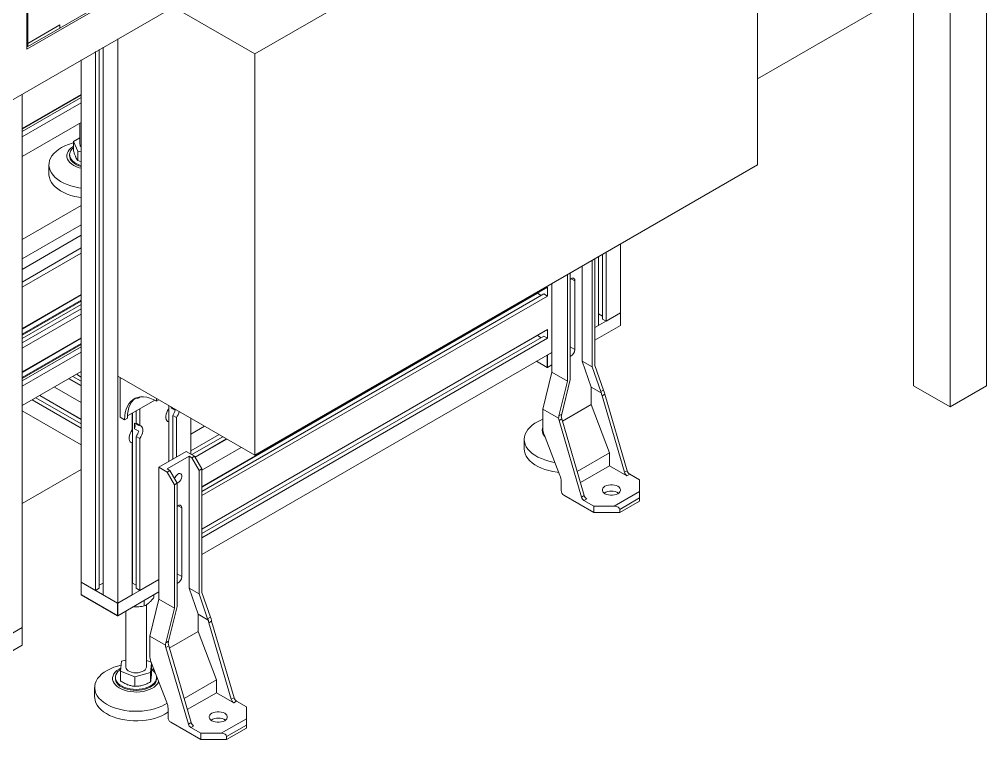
# Model space of a CAD drawing. Header units: millimetres. Extents: x 169 to 14583, y -399 to 10804.
# Drawn here: x 3508 to 4256, y 6807 to 7364 of the extents above; entities that cross this region are included whole.
import ezdxf

# ---------------------------------------------------------------- set-up
doc = ezdxf.new("R2010")
doc.units = ezdxf.units.MM
doc.header["$LTSCALE"] = 35

msp = doc.modelspace()

# ---------------------------------------------------------------- linework, layer by layer
at = {"color": 7, "linetype": 'Continuous', "lineweight": 18}
for p, q in [((3513.367, 7340.818), (4227.545, 7753.104)), ((4255.829, 7080.582), (4255.829, 7736.77)), ((2770.905, 6879.542), (4227.545, 7720.442)), ((4227.545, 7720.442), (4227.545, 7064.253)), ((4199.26, 7704.114), (4199.26, 7080.582)), ((3689.79, 7337.069), (4078.699, 7561.582)), ((4078.699, 7561.582), (4078.699, 7251.296)), ((3538.823, 7357.146), (3845, 7533.898)), ((3513.367, 7403.359), (3513.367, 7340.818)), ((3514.074, 7402.875), (3514.074, 7345.308)), ((4078.699, 7317.966), (4199.26, 7387.564)), ((3626.621, 7373.536), (3689.79, 7337.069)), ((3538.823, 7359.596), (3514.074, 7345.308)), ((3514.074, 7342.859), (3538.823, 7357.146)), ((3538.823, 7357.146), (3538.823, 7359.596)), ((3583.724, 7348.772), (3583.724, 7088.014)), ((3583.724, 6912.458), (3583.724, 7348.772)), ((3513.367, 7345.717), (3514.074, 7345.308)), ((3513.367, 7343.267), (3514.074, 7342.859)), ((3514.074, 7345.308), (3514.074, 7342.859)), ((3569.476, 6923.949), (3569.476, 7340.547)), ((3572.41, 6927.97), (3572.41, 7342.241)), ((3572.516, 6918.928), (3572.516, 7342.302)), ((3566.647, 6922.316), (3566.647, 7338.914)), ((3689.79, 7337.069), (3689.79, 7026.784)), ((3555.44, 6928.786), (3555.44, 7332.444)), ((3509.831, 6893.741), (3509.831, 7306.115)), ((3509.831, 7279.52), (3555.44, 7305.849)), ((3509.831, 7278.906), (3555.44, 7305.235)), ((3509.831, 7277.07), (3555.44, 7303.399)), ((3509.831, 7272.988), (3555.44, 7299.317)), ((3509.831, 7257.882), (3555.44, 7284.211)), ((3554.511, 7283.675), (3554.511, 7267.339)), ((3554.511, 7272.261), (3549.539, 7269.499)), ((3549.539, 7269.499), (3552.785, 7261.934)), ((3549.539, 7269.499), (3549.539, 7262.186)), ((3546.511, 7259.173), (3546.511, 7258.357)), ((3552.785, 7261.934), (3555.44, 7261.492)), ((3552.785, 7261.934), (3552.785, 7254.621)), ((3530.511, 7251.416), (3530.511, 7244.067)), ((3552.785, 7254.621), (3555.44, 7253.662)), ((3689.79, 7026.784), (4078.699, 7251.296)), ((3555.44, 7220.01), (3509.831, 7193.681)), ((3509.831, 7178.703), (3555.44, 7205.032)), ((3509.831, 7170.542), (3555.44, 7196.871)), ((3509.831, 7160.745), (3555.44, 7187.074)), ((3509.831, 7156.662), (3555.44, 7182.991)), ((3961.425, 7130.5), (3961.425, 7183.595)), ((3972.633, 7136.97), (3972.633, 7190.065)), ((3950.712, 7177.411), (3950.712, 7095.086)), ((3952.834, 7096.311), (3952.834, 7178.636)), ((3955.556, 7127.112), (3955.556, 7180.207)), ((3955.662, 7136.154), (3955.662, 7180.269)), ((3958.596, 7132.133), (3958.596, 7181.963)), ((3942.934, 7099.576), (3942.934, 7172.921)), ((3931.62, 7166.39), (3931.62, 7084.065)), ((3933.742, 7085.289), (3933.742, 7167.614)), ((3934.448, 7163.349), (3937.348, 7161.675)), ((3937.348, 7161.675), (3937.348, 7108.6)), ((3648.778, 7002.394), (3916.064, 7156.695)), ((3916.064, 7149.918), (3916.064, 7156.695)), ((3919.6, 7091.004), (3919.6, 7159.45)), ((3509.831, 7124.735), (3555.44, 7151.064)), ((3509.831, 7124.409), (3555.44, 7150.738)), ((3509.831, 7120.326), (3555.44, 7146.655)), ((3509.831, 7119.712), (3555.44, 7146.041)), ((3648.778, 7002.27), (3908.286, 7152.081)), ((3648.778, 6998.882), (3913.236, 7151.551)), ((3648.778, 6995.617), (3916.064, 7149.918)), ((3908.286, 7152.081), (3911.22, 7150.387)), ((3913.236, 7151.551), (3916.064, 7149.918)), ((3509.831, 7117.059), (3555.44, 7143.388)), ((3509.831, 7113.794), (3555.44, 7140.123)), ((3509.831, 7109.711), (3555.44, 7136.04)), ((3972.562, 7136.93), (3952.834, 7125.541)), ((3958.596, 7134.46), (3955.662, 7136.154)), ((3961.425, 7130.5), (3958.596, 7132.133)), ((3972.633, 7136.97), (3961.425, 7130.5)), ((3972.562, 7127.213), (3972.562, 7136.93)), ((3648.778, 6969.732), (3916.064, 7124.033)), ((3916.064, 7117.256), (3916.064, 7124.033)), ((3952.834, 7115.824), (3972.562, 7127.213)), ((3952.834, 7115.824), (3972.491, 7127.172)), ((3955.556, 7127.112), (3952.834, 7125.541)), ((3972.562, 7127.213), (3972.491, 7127.172)), ((3972.562, 7127.213), (3972.562, 7127.213)), ((3509.831, 7091.257), (3555.44, 7117.586)), ((3509.831, 7090.93), (3555.44, 7117.26)), ((3648.778, 6969.608), (3908.286, 7119.419)), ((3648.778, 6966.221), (3913.236, 7118.889)), ((3648.778, 6962.955), (3916.064, 7117.256)), ((3908.286, 7119.419), (3911.22, 7117.725)), ((3913.236, 7118.889), (3916.064, 7117.256)), ((3509.831, 7086.848), (3555.44, 7113.177)), ((3509.831, 7086.234), (3555.44, 7112.563)), ((3509.831, 7084.397), (3555.44, 7110.727)), ((3937.348, 7108.6), (3933.742, 7110.682)), ((3509.831, 7080.315), (3555.44, 7106.645)), ((3919.6, 7106.355), (3648.778, 6950.013)), ((3915.993, 7094.638), (3915.993, 7104.273)), ((3919.6, 7106.355), (3916.135, 7104.355)), ((3916.135, 7104.355), (3916.135, 7094.638)), ((3907.648, 7099.456), (3915.993, 7094.638)), ((3907.648, 7099.456), (3916.064, 7094.597)), ((3915.993, 7094.638), (3916.064, 7094.597)), ((3916.064, 7094.597), (3919.6, 7096.638)), ((3916.064, 7094.597), (3916.135, 7094.638)), ((3916.064, 7094.597), (3916.064, 7094.597)), ((3916.135, 7094.638), (3919.6, 7096.638)), ((3949.887, 7079.502), (3942.934, 7099.576)), ((3950.712, 7095.086), (3942.934, 7099.576)), ((3950.712, 7095.086), (3957.323, 7076.001)), ((3959.444, 7077.226), (3952.834, 7096.311)), ((3509.831, 7065.209), (3555.44, 7091.539)), ((3545.912, 7086.038), (3555.44, 7080.538)), ((3546.017, 7086.099), (3555.44, 7080.659)), ((3548.952, 7087.793), (3555.44, 7084.048)), ((3551.781, 7089.427), (3555.44, 7087.314)), ((3583.724, 7088.014), (3689.79, 7026.784)), ((3585.492, 7056.373), (3585.492, 7086.994)), ((3912.528, 7062.426), (3919.6, 7091.004)), ((3931.62, 7084.065), (3919.6, 7091.004)), ((3534.704, 7079.568), (3555.44, 7067.598)), ((3931.62, 7084.065), (3925.01, 7057.347)), ((3927.131, 7058.572), (3933.742, 7085.289)), ((3957.741, 7074.969), (3949.887, 7079.502)), ((3950.005, 7066.19), (3950.005, 7079.434)), ((4199.26, 7080.582), (4227.545, 7064.253)), ((4227.545, 7064.253), (4255.829, 7080.582)), ((3520.453, 7071.342), (3555.44, 7051.144)), ((3523.388, 7073.035), (3555.44, 7054.532)), ((3523.495, 7073.097), (3555.44, 7054.656)), ((3613.776, 7070.666), (3613.776, 7068.624)), ((3957.323, 7076.001), (3959.444, 7077.226)), ((3957.741, 7074.969), (3957.858, 7075.037)), ((3960.425, 7074.118), (3958.303, 7072.894)), ((3958.303, 7072.894), (3975.631, 7013.638)), ((3977.752, 7014.863), (3960.425, 7074.118)), ((3517.625, 7069.709), (3555.44, 7047.879)), ((3555.44, 7054.656), (3555.44, 7067.598)), ((3612.323, 7069.413), (3591.191, 7057.214)), ((3613.776, 7068.624), (3615.544, 7069.645)), ((3623.216, 7062.839), (3623.216, 7065.216)), ((3623.322, 7022.034), (3623.322, 7065.155)), ((3625.019, 7063.601), (3625.019, 7064.175)), ((3625.019, 7063.601), (3625.146, 7064.102)), ((3628.272, 7061.723), (3625.019, 7063.601)), ((3927.669, 7053.296), (3950.005, 7066.19)), ((3950.005, 7066.19), (3964.147, 7028.636)), ((3509.831, 7061.266), (3555.44, 7034.937)), ((3589.027, 7054.332), (3585.492, 7056.373)), ((3594.931, 7046.51), (3594.931, 7059.374)), ((3595.038, 6927.97), (3595.038, 7059.435)), ((3597.972, 7051.531), (3597.972, 7061.129)), ((3600.8, 7049.898), (3600.8, 7062.762)), ((3629.085, 7056.024), (3626.256, 7057.657)), ((3626.256, 7023.728), (3626.256, 7057.657)), ((3629.085, 7025.361), (3629.085, 7056.024)), ((3924.686, 7055.408), (3912.528, 7062.426)), ((3912.528, 7047.464), (3912.528, 7062.426)), ((3925.01, 7057.347), (3927.131, 7058.572)), ((3926.746, 7057.076), (3926.864, 7057.144)), ((3589.027, 7054.332), (3591.148, 7055.557)), ((3596.735, 7051.67), (3599.987, 7049.792)), ((3596.735, 7047.273), (3596.735, 7051.67)), ((3597.972, 7051.531), (3600.8, 7049.898)), ((3621.733, 7053.492), (3623.216, 7052.636)), ((3623.216, 7021.973), (3623.216, 7052.636)), ((3640.292, 7055.358), (3640.292, 7027.749)), ((3650.914, 7049.226), (3640.292, 7043.094)), ((3927.191, 7054.933), (3925.069, 7053.708)), ((3942.397, 6994.452), (3925.069, 7053.708)), ((3944.518, 6995.677), (3927.191, 7054.933)), ((3555.44, 7034.937), (3555.44, 7047.879)), ((3599.987, 7045.395), (3596.735, 7047.273)), ((3600.8, 7039.696), (3597.972, 7041.329)), ((3597.972, 6923.949), (3597.972, 7041.329)), ((3640.292, 7030.154), (3662.122, 7042.756)), ((3641.038, 7027.318), (3664.951, 7041.123)), ((3913.474, 7042.839), (3925.725, 7011.236)), ((3593.449, 7037.164), (3594.931, 7036.308)), ((3594.931, 6918.928), (3594.931, 7036.308)), ((3600.8, 6922.316), (3600.8, 7039.696)), ((3643.547, 7025.378), (3667.886, 7039.428)), ((3643.6, 7025.287), (3667.991, 7039.368)), ((3898.206, 7039.15), (3898.206, 7031.801)), ((3615.544, 7017.544), (3636.757, 7029.79)), ((3621.908, 7016.319), (3638.878, 7026.116)), ((3643.121, 7026.116), (3636.757, 7029.79)), ((3638.878, 6924.049), (3638.878, 7026.116)), ((3638.878, 7026.116), (3640.999, 7024.892)), ((3640.999, 7024.892), (3643.121, 7026.116)), ((3648.778, 7016.318), (3643.121, 7026.116)), ((3648.778, 7015.336), (3679.199, 7032.898)), ((3964.147, 7028.636), (3939.107, 7014.181)), ((3964.147, 7028.636), (3964.147, 7018.739)), ((3640.999, 7024.892), (3646.656, 7015.094)), ((3964.147, 7018.739), (3941.583, 7005.713)), ((3977.596, 7010.976), (3964.147, 7018.739)), ((3509.831, 6989.565), (3555.44, 7015.895)), ((3615.544, 6915.476), (3615.544, 7017.544)), ((3615.544, 7017.544), (3621.908, 7013.87)), ((3624.029, 7015.095), (3621.908, 7016.319)), ((3621.908, 7013.87), (3624.029, 7015.095)), ((3621.908, 7013.87), (3627.564, 7004.072)), ((3629.686, 7005.297), (3624.029, 7015.095)), ((3648.778, 7016.318), (3646.656, 7015.094)), ((3646.656, 7015.094), (3646.656, 6919.558)), ((3648.778, 6920.783), (3648.778, 7016.318)), ((3975.631, 7013.638), (3977.752, 7014.863)), ((3979.717, 7012.2), (3977.596, 7010.976)), ((3987.381, 7007.776), (3979.717, 7012.2)), ((3627.564, 7004.072), (3629.686, 7005.297)), ((3627.564, 7004.072), (3627.564, 6908.537)), ((3629.686, 6909.761), (3629.686, 7005.297)), ((3926.671, 7006.611), (3926.671, 6999.554)), ((3987.381, 6998.679), (3987.381, 7007.776)), ((3928.792, 6995.879), (3952.026, 6982.467)), ((3967.783, 6987.366), (3987.381, 6998.679)), ((3987.381, 6993.781), (3987.381, 6998.679)), ((3942.397, 6994.452), (3944.518, 6995.677)), ((3946.483, 6993.015), (3944.362, 6991.79)), ((3952.026, 6987.366), (3944.362, 6991.79)), ((3987.381, 6993.781), (3972.026, 6984.916)), ((3987.381, 6991.331), (3972.026, 6982.467)), ((3987.381, 6991.331), (3987.381, 6993.781)), ((3630.392, 6987.821), (3633.292, 6986.147)), ((3633.292, 6986.147), (3633.292, 6933.072)), ((3952.026, 6982.467), (3952.026, 6987.366)), ((3952.026, 6987.366), (3967.783, 6987.366)), ((3972.026, 6982.467), (3952.026, 6982.467)), ((3972.026, 6984.916), (3972.026, 6982.467)), ((3566.647, 6922.316), (3555.44, 6928.786)), ((3583.653, 6912.499), (3555.51, 6928.745)), ((3555.51, 6928.745), (3555.51, 6919.029)), ((3615.544, 6930.827), (3583.795, 6912.499)), ((3615.544, 6930.827), (3600.8, 6922.316)), ((3633.292, 6933.072), (3629.686, 6935.154)), ((3569.476, 6923.949), (3566.647, 6922.316)), ((3572.41, 6927.97), (3569.476, 6926.276)), ((3583.724, 6902.741), (3615.544, 6921.11)), ((3583.795, 6902.782), (3615.544, 6921.11)), ((3597.972, 6926.276), (3595.038, 6927.97)), ((3600.8, 6922.316), (3597.972, 6923.949)), ((3645.831, 6903.975), (3638.878, 6924.049)), ((3646.656, 6919.558), (3638.878, 6924.049)), ((3555.51, 6919.029), (3583.653, 6902.782)), ((3555.581, 6918.988), (3555.51, 6919.029)), ((3555.51, 6919.029), (3555.51, 6919.029)), ((3555.581, 6918.988), (3583.724, 6902.741)), ((3583.724, 6912.458), (3572.516, 6918.928)), ((3594.931, 6918.928), (3583.724, 6912.458)), ((3604.155, 6910.284), (3604.155, 6914.536)), ((3608.473, 6886.898), (3615.544, 6915.476)), ((3611.703, 6916.992), (3611.703, 6918.893)), ((3627.564, 6908.537), (3615.544, 6915.476)), ((3646.656, 6919.558), (3653.267, 6900.474)), ((3655.388, 6901.698), (3648.778, 6920.783)), ((3583.653, 6902.782), (3583.653, 6912.499)), ((3583.795, 6912.499), (3583.795, 6902.782)), ((3589.866, 6906.287), (3589.866, 6863.217)), ((3595.87, 6909.753), (3597.236, 6909.619)), ((3605.866, 6863.217), (3605.866, 6911.217)), ((3627.564, 6908.537), (3620.954, 6881.82)), ((3623.075, 6883.044), (3629.686, 6909.761)), ((3583.653, 6902.782), (3583.724, 6902.741)), ((3583.724, 6902.741), (3583.795, 6902.782)), ((3583.724, 6902.741), (3583.724, 6902.741)), ((3653.685, 6899.441), (3645.831, 6903.975)), ((3645.949, 6890.662), (3645.949, 6903.907)), ((3653.267, 6900.474), (3655.388, 6901.698)), ((3653.685, 6899.441), (3653.803, 6899.509)), ((3656.369, 6898.591), (3654.247, 6897.366)), ((3673.696, 6839.335), (3656.369, 6898.591)), ((3509.831, 6893.741), (3453.263, 6861.085)), ((3509.831, 6893.741), (3498.624, 6887.271)), ((3509.831, 6879.86), (3509.831, 6893.741)), ((3654.247, 6897.366), (3671.575, 6838.11)), ((3620.63, 6879.88), (3608.473, 6886.898)), ((3608.473, 6871.937), (3608.473, 6886.898)), ((3623.613, 6877.768), (3645.949, 6890.662)), ((3645.949, 6890.662), (3660.091, 6853.108)), ((3509.831, 6879.86), (3453.263, 6847.204)), ((3620.954, 6881.82), (3623.075, 6883.044)), ((3623.135, 6879.405), (3621.013, 6878.18)), ((3638.341, 6818.925), (3621.013, 6878.18)), ((3622.69, 6881.548), (3622.808, 6881.616)), ((3640.462, 6820.149), (3623.135, 6879.405)), ((3586.629, 6867.536), (3585.767, 6859.759)), ((3589.866, 6868.461), (3586.629, 6867.536)), ((3605.85, 6862.922), (3605.866, 6863.217)), ((3609.613, 6866.81), (3605.866, 6868.25)), ((3609.102, 6858.897), (3609.898, 6866.074)), ((3609.418, 6867.311), (3621.669, 6835.708)), ((3609.964, 6865.902), (3609.964, 6859.362)), ((3609.964, 6864.396), (3610.609, 6864.239)), ((3581.866, 6855.051), (3581.866, 6854.235)), ((3585.767, 6859.759), (3597.004, 6855.439)), ((3585.767, 6859.759), (3585.767, 6852.446)), ((3597.004, 6855.439), (3609.102, 6858.897)), ((3597.004, 6855.439), (3597.004, 6848.127)), ((3609.102, 6858.897), (3609.102, 6851.584)), ((3613.833, 6853.645), (3613.866, 6854.235)), ((3613.866, 6854.235), (3613.866, 6855.051)), ((3565.866, 6847.294), (3565.866, 6839.945)), ((3660.091, 6853.108), (3635.051, 6838.653)), ((3660.091, 6853.108), (3660.091, 6843.212)), ((3660.091, 6843.212), (3637.527, 6830.186)), ((3673.54, 6835.448), (3660.091, 6843.212)), ((3671.575, 6838.11), (3673.696, 6839.335)), ((3675.661, 6836.673), (3673.54, 6835.448)), ((3683.325, 6832.248), (3675.661, 6836.673)), ((3683.325, 6823.152), (3683.325, 6832.248)), ((3622.615, 6831.083), (3622.615, 6824.026)), ((3624.736, 6820.352), (3647.97, 6806.939)), ((3638.341, 6818.925), (3640.462, 6820.149)), ((3642.427, 6817.487), (3640.306, 6816.262)), ((3647.97, 6811.838), (3640.306, 6816.262)), ((3663.727, 6811.838), (3683.325, 6823.152)), ((3683.325, 6818.253), (3667.97, 6809.388)), ((3683.325, 6818.253), (3683.325, 6823.152)), ((3683.325, 6815.803), (3683.325, 6818.253)), ((3647.97, 6806.939), (3647.97, 6811.838)), ((3647.97, 6811.838), (3663.727, 6811.838)), ((3683.325, 6815.803), (3667.97, 6806.939)), ((3667.97, 6809.388), (3667.97, 6806.939)), ((3667.97, 6806.939), (3647.97, 6806.939))]:
    msp.add_line(p, q, dxfattribs=at)
at = {"color": 7, "linetype": 'Continuous', "lineweight": 18, "flags": 128}
for points in [[(3555.44, 7233.4), (3553.642, 7233.667), (3550.477, 7234.299), (3547.444, 7235.119), (3544.575, 7236.117), (3541.903, 7237.283), (3539.457, 7238.604), (3537.264, 7240.066), (3535.347, 7241.651), (3533.727, 7243.344), (3532.423, 7245.125), (3531.449, 7246.975), (3530.815, 7248.874), (3530.528, 7250.8), (3530.592, 7252.734), (3531.005, 7254.652), (3531.764, 7256.536), (3532.859, 7258.363), (3534.28, 7260.114), (3536.009, 7261.77), (3538.029, 7263.313), (3540.317, 7264.725), (3542.849, 7265.991), (3545.595, 7267.098), (3548.528, 7268.032), (3549.539, 7268.304)], [(3555.44, 7248.71), (3553.967, 7249.116), (3551.822, 7249.892), (3549.886, 7250.833), (3548.195, 7251.921), (3546.782, 7253.133), (3545.676, 7254.448), (3544.898, 7255.839), (3544.462, 7257.278), (3544.378, 7258.739), (3544.646, 7260.192), (3545.262, 7261.609), (3546.214, 7262.963), (3547.484, 7264.228), (3549.045, 7265.378), (3549.539, 7265.682)], [(3546.511, 7258.357), (3546.58, 7257.497), (3546.98, 7256.136), (3547.727, 7254.825), (3548.804, 7253.592), (3550.187, 7252.466), (3551.845, 7251.472), (3553.742, 7250.631), (3555.44, 7250.071)], [(3549.539, 7264.581), (3548.509, 7263.644), (3547.512, 7262.389), (3546.849, 7261.063), (3546.536, 7259.694), (3546.58, 7258.314), (3546.98, 7256.953), (3547.727, 7255.641), (3548.804, 7254.409), (3550.187, 7253.283), (3551.845, 7252.288), (3553.742, 7251.447), (3555.44, 7250.888)], [(3530.511, 7244.067), (3530.528, 7243.451), (3530.815, 7241.525), (3531.449, 7239.626), (3532.423, 7237.776), (3533.727, 7235.995), (3535.347, 7234.302), (3537.264, 7232.717), (3539.457, 7231.255), (3541.903, 7229.935), (3544.575, 7228.768), (3547.444, 7227.77), (3550.477, 7226.95), (3553.642, 7226.318), (3555.44, 7226.051)], [(3933.742, 7162.84), (3934.449, 7163.349), (3935.345, 7163.702), (3936.153, 7163.693), (3936.794, 7163.323), (3937.206, 7162.627), (3937.348, 7161.675)], [(3589.027, 7054.332), (3589.163, 7057.241), (3589.568, 7059.962), (3590.238, 7062.464), (3591.167, 7064.721), (3592.343, 7066.708), (3593.754, 7068.402), (3595.384, 7069.786), (3597.216, 7070.843), (3599.229, 7071.564), (3601.401, 7071.939), (3603.71, 7071.964), (3606.128, 7071.64), (3608.63, 7070.97), (3611.189, 7069.961), (3613.776, 7068.624)], [(3591.148, 7055.557), (3591.284, 7058.466), (3591.689, 7061.187), (3592.36, 7063.689), (3593.288, 7065.946), (3594.464, 7067.932), (3595.875, 7069.627), (3597.37, 7070.913)], [(3623.216, 7062.839), (3622.327, 7061.468), (3621.62, 7060.001), (3621.13, 7058.507), (3620.879, 7057.057), (3620.879, 7055.72), (3621.13, 7054.56), (3621.62, 7053.632), (3622.327, 7052.98), (3623.216, 7052.636)], [(3600.8, 7039.696), (3601.689, 7041.066), (3602.396, 7042.533), (3602.886, 7044.028), (3603.138, 7045.478), (3603.138, 7046.815), (3602.886, 7047.975), (3602.396, 7048.903), (3601.689, 7049.555), (3600.8, 7049.898)], [(3900.964, 7031.647), (3899.766, 7033.453), (3898.901, 7035.321), (3898.379, 7037.231), (3898.206, 7039.162), (3898.384, 7041.093), (3898.91, 7043.003), (3899.779, 7044.87), (3900.981, 7046.675), (3902.504, 7048.397), (3904.33, 7050.018), (3906.44, 7051.52), (3908.81, 7052.886), (3911.414, 7054.102), (3912.528, 7054.549)], [(3594.931, 7046.51), (3594.043, 7045.14), (3593.336, 7043.673), (3592.846, 7042.179), (3592.594, 7040.729), (3592.594, 7039.392), (3592.846, 7038.231), (3593.336, 7037.304), (3594.043, 7036.652), (3594.931, 7036.308)], [(3898.206, 7031.801), (3898.379, 7029.882), (3898.901, 7027.972), (3899.766, 7026.104), (3900.964, 7024.299), (3902.483, 7022.575), (3904.305, 7020.953), (3906.411, 7019.449), (3908.778, 7018.081), (3911.38, 7016.863), (3914.188, 7015.809), (3917.171, 7014.93), (3920.298, 7014.236), (3923.532, 7013.734), (3924.812, 7013.592)], [(3921.815, 7021.323), (3920.298, 7021.585), (3917.171, 7022.279), (3914.188, 7023.158), (3911.38, 7024.212), (3908.778, 7025.43), (3906.411, 7026.798), (3904.305, 7028.302), (3902.483, 7029.924), (3900.964, 7031.647)], [(3627.716, 7008.709), (3627.997, 7009.473), (3628.585, 7010.544), (3629.334, 7011.475), (3630.176, 7012.183), (3631.038, 7012.606), (3631.842, 7012.706), (3632.518, 7012.474), (3633.005, 7011.93), (3633.26, 7011.124), (3633.26, 7010.126), (3633.005, 7009.025), (3632.518, 7007.919), (3631.842, 7006.907), (3631.038, 7006.078), (3630.176, 7005.506), (3629.677, 7005.312)], [(3970.511, 7002.82), (3971.489, 7002.112), (3972.169, 7001.297), (3972.517, 7000.415), (3972.517, 6999.51), (3972.169, 6998.627), (3971.489, 6997.812), (3970.511, 6997.105), (3969.286, 6996.54), (3967.873, 6996.148), (3966.345, 6995.947), (3964.778, 6995.947), (3963.25, 6996.148), (3961.837, 6996.54), (3960.612, 6997.105), (3959.634, 6997.812), (3958.954, 6998.627), (3958.606, 6999.51), (3958.606, 7000.415), (3958.954, 7001.297), (3959.634, 7002.112), (3960.612, 7002.82), (3961.837, 7003.384), (3963.25, 7003.776), (3964.778, 7003.978), (3966.345, 7003.978), (3967.873, 7003.776), (3969.286, 7003.384), (3970.511, 7002.82)], [(3629.686, 6987.312), (3630.393, 6987.821), (3631.289, 6988.175), (3632.097, 6988.166), (3632.738, 6987.795), (3633.15, 6987.1), (3633.292, 6986.147)], [(3565.931, 6848.474), (3566.32, 6850.394), (3567.054, 6852.281), (3568.126, 6854.113), (3569.523, 6855.87), (3571.231, 6857.533), (3573.231, 6859.085), (3575.501, 6860.507), (3578.016, 6861.784), (3580.748, 6862.902), (3583.668, 6863.85), (3586.295, 6864.517)], [(3579.758, 6854.904), (3580.095, 6856.352), (3580.779, 6857.759), (3581.795, 6859.098), (3583.124, 6860.342), (3584.739, 6861.467), (3586.035, 6862.177)], [(3585.927, 6861.201), (3585.249, 6860.731), (3583.923, 6859.582), (3582.909, 6858.332), (3582.229, 6857.008), (3581.899, 6855.641), (3581.925, 6854.261), (3582.307, 6852.898), (3583.037, 6851.583), (3584.098, 6850.346), (3585.466, 6849.214), (3587.112, 6848.212), (3588.998, 6847.363), (3591.081, 6846.686), (3593.317, 6846.196), (3595.654, 6845.903), (3598.04, 6845.815), (3600.423, 6845.933), (3602.748, 6846.255), (3604.965, 6846.774), (3607.023, 6847.477), (3608.876, 6848.349), (3610.483, 6849.371), (3611.809, 6850.521), (3612.823, 6851.771), (3613.503, 6853.094), (3613.833, 6854.462), (3613.833, 6854.462)], [(3589.866, 6863.217), (3589.874, 6863.012), (3590.137, 6862.025), (3590.762, 6861.093), (3591.719, 6860.261), (3592.963, 6859.568), (3594.436, 6859.044), (3596.07, 6858.716), (3597.788, 6858.599), (3599.51, 6858.697), (3601.154, 6859.007), (3602.645, 6859.513), (3603.913, 6860.193), (3604.897, 6861.014), (3605.553, 6861.938), (3605.85, 6862.922)], [(3609.964, 6862.041), (3611.697, 6861.015), (3611.918, 6860.861)], [(3615.471, 6851.698), (3615.337, 6851.407), (3614.486, 6850.031), (3613.31, 6848.737), (3611.835, 6847.549), (3610.087, 6846.492), (3608.101, 6845.586), (3605.917, 6844.847), (3603.575, 6844.292), (3601.122, 6843.93), (3598.606, 6843.769), (3596.076, 6843.811), (3593.581, 6844.056), (3591.168, 6844.5), (3588.887, 6845.132), (3586.78, 6845.942), (3584.888, 6846.914), (3583.25, 6848.028), (3581.896, 6849.262), (3580.852, 6850.594), (3580.14, 6851.996), (3579.773, 6853.442), (3579.758, 6854.904)], [(3581.866, 6854.235), (3581.925, 6853.444), (3582.307, 6852.081), (3583.037, 6850.767), (3584.098, 6849.53), (3585.466, 6848.397), (3587.112, 6847.396), (3588.998, 6846.547), (3591.081, 6845.87), (3593.317, 6845.379), (3595.654, 6845.087), (3598.04, 6844.999), (3600.423, 6845.117), (3602.748, 6845.439), (3604.965, 6845.957), (3607.023, 6846.66), (3608.876, 6847.533), (3610.483, 6848.555), (3611.809, 6849.704), (3612.823, 6850.954), (3613.503, 6852.278), (3613.833, 6853.645)], [(3613.833, 6854.462), (3613.807, 6855.842), (3613.761, 6856.109)], [(3621.893, 6835.093), (3620.231, 6834.082), (3617.716, 6832.805), (3614.984, 6831.686), (3612.064, 6830.739), (3608.988, 6829.973), (3605.791, 6829.396), (3602.507, 6829.016), (3599.172, 6828.836), (3595.823, 6828.859), (3592.496, 6829.083), (3589.228, 6829.507), (3586.054, 6830.125), (3583.01, 6830.932), (3580.129, 6831.918), (3577.442, 6833.073), (3574.979, 6834.383), (3572.767, 6835.835), (3570.829, 6837.412), (3569.188, 6839.098), (3567.861, 6840.873), (3566.863, 6842.719), (3566.204, 6844.615), (3565.893, 6846.54), (3565.931, 6848.474)], [(3565.866, 6839.945), (3565.893, 6839.191), (3566.204, 6837.266), (3566.863, 6835.37), (3567.861, 6833.525), (3569.188, 6831.749), (3570.829, 6830.064), (3572.767, 6828.486), (3574.979, 6827.034), (3577.442, 6825.724), (3580.129, 6824.569), (3583.01, 6823.583), (3586.054, 6822.777), (3589.228, 6822.158), (3592.496, 6821.734), (3595.823, 6821.51), (3599.172, 6821.488), (3602.507, 6821.667), (3605.791, 6822.048), (3608.988, 6822.624), (3612.064, 6823.39), (3614.984, 6824.337), (3617.716, 6825.456), (3620.231, 6826.733), (3622.501, 6828.155), (3622.615, 6828.235)], [(3666.455, 6827.292), (3667.433, 6826.584), (3668.113, 6825.769), (3668.462, 6824.887), (3668.462, 6823.982), (3668.113, 6823.1), (3667.433, 6822.284), (3666.455, 6821.577), (3665.23, 6821.013), (3663.818, 6820.62), (3662.289, 6820.419), (3660.722, 6820.419), (3659.194, 6820.62), (3657.781, 6821.013), (3656.556, 6821.577), (3655.579, 6822.284), (3654.898, 6823.1), (3654.55, 6823.982), (3654.55, 6824.887), (3654.898, 6825.769), (3655.579, 6826.584), (3656.556, 6827.292), (3657.781, 6827.856), (3659.194, 6828.249), (3660.722, 6828.45), (3662.289, 6828.45), (3663.818, 6828.249), (3665.23, 6827.856), (3666.455, 6827.292)]]:
    msp.add_lwpolyline(points, dxfattribs=at)
at = {"color": 7, "linetype": 'Continuous', "lineweight": 18}
for centre, radius, start, end in [((3557.643, 7267.406), 3.133, 181.228794, 225.312287), ((3931.511, 7108.665), 5.837, 292.467288, 359.354201), ((3598.663, 7073.743), 2.846, 251.019757, 318.93129), ((3970.96, 7076.639), 13.199, 186.970588, 196.48268), ((3973.426, 7077.947), 13.553, 189.037228, 196.407665), ((3616.159, 7065.194), 12.6, 323.260474, 344.008779), ((3619.282, 7063.409), 12.273, 323.010661, 346.729003), ((3939.847, 7058.678), 13.199, 186.970588, 196.48268), ((3590.134, 7049.471), 6.957, 341.577031, 18.422969), ((3596.996, 7048.59), 3.224, 21.892224, 40.302811), ((3918.923, 7046.088), 6.818, 159.709212, 224.629797), ((3938.071, 7057.537), 13.553, 189.037228, 196.407665), ((3587.875, 7048.866), 12.6, 323.260474, 344.008779), ((3925.542, 7047.716), 13.016, 181.106569, 202.003418), ((3913.657, 7006.36), 13.016, 1.106569, 22.003418), ((3980.135, 7014.906), 4.679, 195.728217, 237.143892), ((3982.256, 7016.131), 4.679, 195.728217, 237.143892), ((3931.276, 6999.763), 4.61, 182.605478, 237.394522), ((3965.561, 6988.992), 10.178, 56.840697, 123.159303), ((3946.901, 6995.721), 4.679, 195.728217, 237.143892), ((3949.022, 6996.945), 4.679, 195.728217, 237.143892), ((3627.455, 6933.138), 5.837, 292.467288, 359.354201), ((3666.904, 6901.111), 13.199, 186.970588, 196.48268), ((3669.37, 6902.419), 13.553, 189.037228, 196.407665), ((3634.015, 6882.009), 13.553, 189.037228, 196.407665), ((3635.791, 6883.15), 13.199, 186.970588, 196.48268), ((3621.486, 6872.188), 13.016, 181.106569, 202.003418), ((3604.68, 6852.8), 9.835, 31.952016, 57.503889), ((3678.2, 6840.603), 4.679, 195.728217, 237.143892), ((3609.601, 6830.832), 13.016, 1.106569, 22.003418), ((3676.079, 6839.379), 4.679, 195.728217, 237.143892), ((3627.22, 6824.235), 4.61, 182.605478, 237.394522), ((3642.845, 6820.193), 4.679, 195.728217, 237.143892), ((3644.966, 6821.418), 4.679, 195.728217, 237.143892), ((3661.506, 6813.464), 10.178, 56.840697, 123.159303)]:
    msp.add_arc(centre, radius, start, end, dxfattribs=at)
for centre, major_axis, ratio, start_param, end_param in [((3964.394, 7071.919), (-6.919, 7.513), 0.3690202, 0.7028864, 0.8487751), ((3966.515, 7073.144), (-6.919, 7.513), 0.3690202, 0.7028864, 0.8995229), ((3932.081, 7053.265), (-1.258, 10.325), 0.7115338, 1.0795026, 1.276139), ((3934.202, 7054.49), (-1.258, 10.325), 0.7115338, 1.0795026, 1.2253913), ((3967.783, 6984.916), (4.243, 0), 0.5773815, 0, 1.5707963), ((3660.338, 6896.392), (-6.919, 7.513), 0.3690202, 0.7028864, 0.8487751), ((3662.459, 6897.616), (-6.919, 7.513), 0.3690202, 0.7028864, 0.8995229), ((3628.025, 6877.738), (-1.258, 10.325), 0.7115338, 1.0795026, 1.276139), ((3630.146, 6878.962), (-1.258, 10.325), 0.7115338, 1.0795026, 1.2253913), ((3663.727, 6809.388), (4.243, 0), 0.5773815, 0, 1.5707963)]:
    msp.add_ellipse(centre, major_axis=major_axis, ratio=ratio, start_param=start_param, end_param=end_param, dxfattribs=at)
for points, knots in [([(3549.539, 7262.186), (3549.803, 7261.333), (3550.335, 7259.612), (3550.885, 7258.242), (3551.162, 7257.551)], [0, 0, 0, 0, 0.49545796, 1, 1, 1, 1]), ([(3551.162, 7257.551), (3551.201, 7257.462), (3551.492, 7256.791), (3552.041, 7255.697), (3552.536, 7254.982), (3552.785, 7254.621)], [0, 0, 0, 0, 0.0700979, 0.5307885, 1, 1, 1, 1]), ([(3607.929, 6912.763), (3608.018, 6912.843), (3608.696, 6913.453), (3609.973, 6914.78), (3611.123, 6916.25), (3611.703, 6916.992)], [0, 0, 0, 0, 0.0700986, 0.5307888, 1, 1, 1, 1]), ([(3597.236, 6909.619), (3597.4, 6909.615), (3598.642, 6909.585), (3600.983, 6909.705), (3603.091, 6910.09), (3604.155, 6910.284)], [0, 0, 0, 0, 0.0700986, 0.5307888, 1, 1, 1, 1]), ([(3604.155, 6910.284), (3604.768, 6910.584), (3606.005, 6911.19), (3607.284, 6912.235), (3607.929, 6912.763)], [0, 0, 0, 0, 0.495458, 1, 1, 1, 1]), ([(3609.102, 6851.584), (3609.139, 6851.782), (3609.279, 6852.55), (3609.425, 6853.738), (3609.533, 6854.62)], [0, 0, 0, 0, 0.2575513, 1, 1, 1, 1]), ([(3609.533, 6854.62), (3609.573, 6854.987), (3609.719, 6856.35), (3609.861, 6858.09), (3609.964, 6859.362)], [0, 0, 0, 0, 0.26863361, 1, 1, 1, 1]), ([(3585.767, 6852.446), (3586.68, 6851.857), (3588.521, 6850.668), (3590.425, 6849.848), (3591.386, 6849.434)], [0, 0, 0, 0, 0.495458, 1, 1, 1, 1]), ([(3591.386, 6849.434), (3591.519, 6849.384), (3592.527, 6849.004), (3594.429, 6848.459), (3596.14, 6848.238), (3597.004, 6848.127)], [0, 0, 0, 0, 0.0700979, 0.5307885, 1, 1, 1, 1]), ([(3597.004, 6848.127), (3597.986, 6848.169), (3599.969, 6848.255), (3602.019, 6848.752), (3603.053, 6849.003)], [0, 0, 0, 0, 0.495458, 1, 1, 1, 1]), ([(3603.053, 6849.003), (3603.197, 6849.045), (3604.282, 6849.363), (3606.33, 6850.134), (3608.173, 6851.098), (3609.102, 6851.584)], [0, 0, 0, 0, 0.0700979, 0.5307885, 1, 1, 1, 1])]:
    msp.add_open_spline(points, degree=3, knots=knots, dxfattribs=at)

doc.saveas('drawing.dxf')
